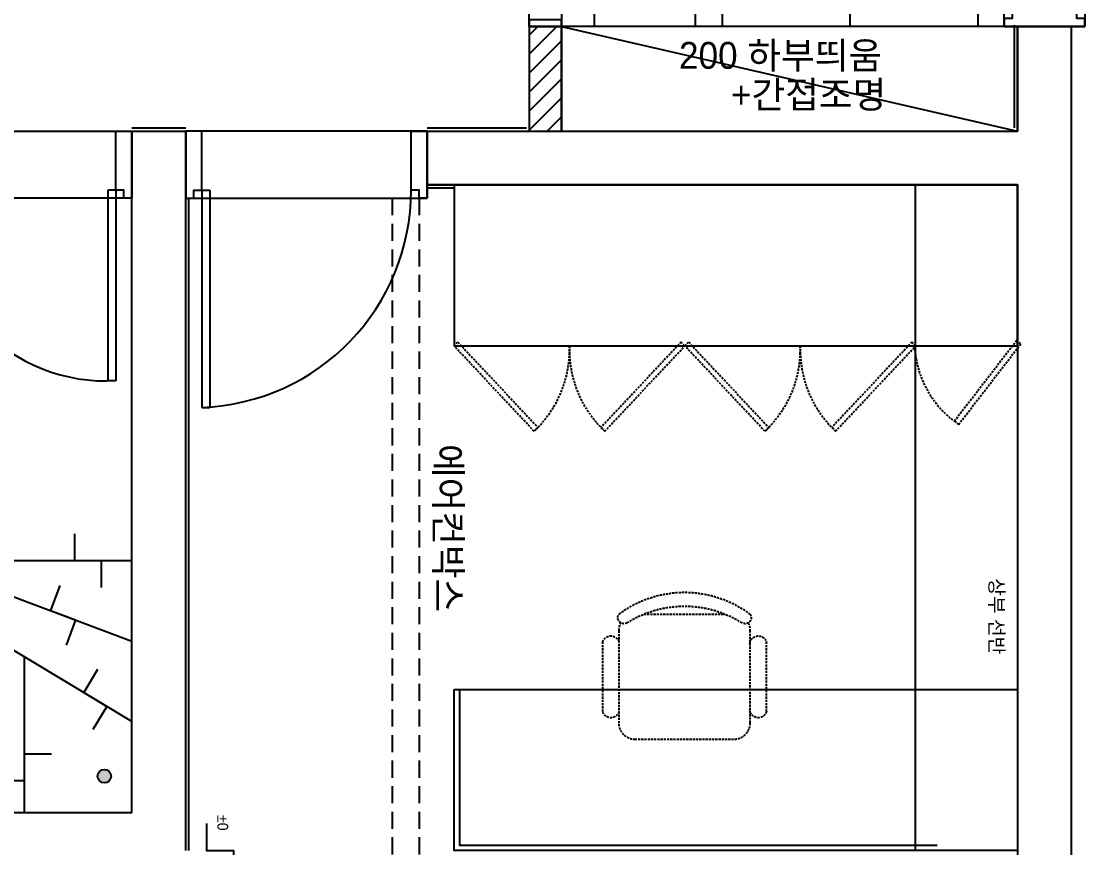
# Model space of a CAD drawing. Header units: millimetres. Extents: x -551172 to 232469, y -3435 to 261611.
# Drawn here: x 37479 to 41441, y 102685 to 105765 of the extents above; entities that cross this region are included whole.
import ezdxf

# ---------------------------------------------------------------- set-up
doc = ezdxf.new("R2010")
doc.units = ezdxf.units.MM
doc.header["$LTSCALE"] = 10
doc.linetypes.add('DH-HID2', pattern=[1.2, 0.8, -0.4])
doc.linetypes.add('HIDDEN', pattern=[9.525, 6.35, -3.175])
for name, color, linetype in [('0-ELC TEXT', 7, 'Continuous'), ('03-WAL NEW', 3, 'Continuous'), ('06-FUR', 6, 'Continuous'), ('3.기호.계단선', 30, 'Continuous'), ('C-FIN', 5, 'Continuous'), ('C-HAT', 251, 'Continuous'), ('F-FIN', 5, 'Continuous'), ('F-PAT', 250, 'Continuous'), ('FU-FURM', 251, 'DH-HID2'), ('Layer 1', 7, 'Continuous'), ('도면층2', 2, 'Continuous'), ('도면층4', 4, 'Continuous'), ('도면층5', 5, 'Continuous')]:
    doc.layers.add(name, color=color, linetype=linetype)
doc.styles.add('코레일둥고', font='Korail_Round_Gothic_Medium.ttf')

# ---------------------------------------------------------------- blocks, each defined once
blk = doc.blocks.new('F-101')
at = {"layer": 'FU-FURM'}
for p, q in [((-248.3, 454), (-248.3, 454)), ((151.2, 467.4), (-151.2, 467.4)), ((-243.8, 406.4), (-243.8, 61)), ((243.8, 61), (243.8, 406.4)), ((-305.7, 104.1), (-305.7, 363.2)), ((304.8, 104.1), (304.8, 363.2)), ((-182.9, 0), (182.9, 0))]:
    blk.add_line(p, q, dxfattribs=at)
for centre, radius, start, end in [((0, 142.2), 406.4, 53.1301, 126.8699), ((0, 98), 399.1, 57.5758, 122.4242), ((-226, 454), 22.3, 143.3099, 302.0274), ((226, 454), 22.3, 237.9726, 36.6901), ((-182.9, 406.4), 61, 152.4156, 180), ((182.9, 406.4), 61, 0, 27.5844), ((-275.2, 354.3), 31.8, 9.2946, 163.7398), ((274.3, 354.3), 31.8, 16.2602, 163.7398), ((-275.2, 113), 31.8, 196.2602, 350.7054), ((274.3, 113), 31.8, 196.2602, 343.7398), ((-182.9, 61), 61, 180, 270), ((182.9, 61), 61, 270, 0)]:
    blk.add_arc(centre, radius, start, end, dxfattribs=at)

msp = doc.modelspace()

# ---------------------------------------------------------------- hatches: boundary and pattern name
at = {"layer": '0-ELC TEXT'}
h = msp.add_hatch(color=256, dxfattribs=at)
h.dxf.hatch_style = 1
edge = h.paths.add_edge_path()
edge.add_arc((37788.4, 102951.9), 25, 0, 360)
at = {"layer": '06-FUR', "true_color": 0x636466}
h = msp.add_hatch(dxfattribs=at)
h.set_pattern_fill('NET', color=251, scale=150)
h.set_pattern_definition([(0, (-42300, 0), (0, 476.25), []), (90, (-42300, 0), (-476.25, 3e-14), [])])
h.paths.add_polyline_path([(41141.4, 106551.3), (40240.6, 106551.3, -1), (40190.6, 106551.3, -1), (40240.6, 106551.3), (41141.4, 106551.3), (41141.4, 106873.3), (39991.4, 106873.3), (39991.4, 105745.3), (41141.4, 105745.3), (41141.4, 105775.3)])
h.paths.add_polyline_path([(39991.4, 106885.3), (39491.4, 106885.3), (39491.4, 106860.3), (39491.4, 105745.3), (39991.4, 105745.3)])
h.paths.add_polyline_path([(39999.3, 106238), (40104.7, 106238), (40104.7, 106299.8), (39999.3, 106299.8)], flags=24)
h.paths.add_polyline_path([(39649.9, 106645.6), (39832.8, 106645.6), (39832.8, 106759), (39649.9, 106759)], flags=24)
h.paths.add_polyline_path([(39847.8, 106139.6), (39981.2, 106139.6), (39981.2, 106209.4), (39847.8, 106209.4)], flags=24)
h.paths.add_polyline_path([(39526.4, 106426.2), (39987.9, 106426.2), (39987.9, 106610.6), (39526.4, 106610.6)], flags=24)
at = {"layer": 'C-HAT'}
h = msp.add_hatch(dxfattribs=at)
h.set_pattern_fill('_USER', color=256, scale=50, angle=45, pattern_type=0)
h.set_pattern_definition([(45, (-42300, 0), (-35.355339, 35.355339), [])])
h.paths.add_polyline_path([(39491.4, 105745.3), (39371.4, 105745.3), (39371.4, 105355.3), (39491.4, 105355.3)])

# ---------------------------------------------------------------- linework, layer by layer
at = {"layer": '0-ELC TEXT'}
msp.add_circle((37788.4, 102951.9), 25, dxfattribs=at)
at = {"layer": '03-WAL NEW'}
for p, q in [((36451.4, 103755.3), (37891.4, 103755.3)), ((37091.4, 103755.3), (37891.4, 103455.3)), ((37891.4, 103155.3), (37091.4, 103635.3)), ((37491.4, 102815.3), (37491.4, 103395.3))]:
    msp.add_line(p, q, dxfattribs=at)
msp.add_lwpolyline([(39491.4, 105745.3), (39371.4, 105745.3), (39371.4, 105355.3), (39491.4, 105355.3)], close=True, dxfattribs=at)
at = {"layer": '06-FUR'}
for p, q in [((39491.4, 105745.3), (41191.4, 105355.3)), ((40811.4, 104555.3), (40811.4, 105155.3)), ((38091.4, 105105.3), (38961.4, 105105.3))]:
    msp.add_line(p, q, dxfattribs=at)
for points in [[(41191.4, 105745.3), (39491.4, 105745.3), (39491.4, 105355.3), (41191.4, 105355.3)], [(39091.4, 104555.3), (41191.4, 104555.3), (41191.4, 105155.3), (39091.4, 105155.3)], [(40811.4, 104555.3), (41191.4, 104555.3), (41191.4, 102675.3), (40811.4, 102675.3)], [(39091.4, 103275.3), (41191.4, 103275.3), (41191.4, 102675.3), (39091.4, 102675.3)]]:
    msp.add_lwpolyline(points, close=True, dxfattribs=at)
msp.add_lwpolyline([(39111.4, 103275.3), (39111.4, 102695.3), (40891.4, 102695.3)], dxfattribs=at)
at = {"layer": '3.기호.계단선'}
for points in [[(37676.8, 103855.3), (37676.8, 103755.3), (37776.8, 103755.3), (37776.8, 103655.3)], [(37623, 103662.7), (37587.9, 103569.1), (37681.5, 103534), (37646.4, 103440.4)], [(37762.8, 103349), (37711.4, 103263.3), (37797.1, 103211.8), (37745.7, 103126.1)], [(37391.4, 102935.3), (37491.4, 102935.3), (37491.4, 103035.3), (37591.4, 103035.3)], [(38169.3, 102775.3), (38169.3, 102675.3), (38269.3, 102675.3), (38269.3, 102575.3)]]:
    msp.add_lwpolyline(points, dxfattribs=at)
at = {"layer": 'C-FIN'}
for p, q in [((41179.4, 105367.3), (41179.4, 105750)), ((39091.4, 105155.3), (38991.4, 105155.3)), ((39091.4, 105143.3), (38991.4, 105143.3)), ((38103.4, 102675.3), (38103.4, 105105.3))]:
    msp.add_line(p, q, dxfattribs=at)
at = {"layer": 'F-FIN'}
for p, q in [((37891.4, 105367.3), (38091.4, 105367.3)), ((38991.4, 105367.3), (39361.4, 105367.3))]:
    msp.add_line(p, q, dxfattribs=at)
at = {"layer": 'F-PAT', "color": 8, "linetype": 'HIDDEN'}
for p, q in [((38861.4, 105105.3), (38861.4, 100865.3)), ((38961.4, 105105.3), (38961.4, 100865.3))]:
    msp.add_line(p, q, dxfattribs=at)
at = {"layer": 'FU-FURM'}
for points in [[(40971.3, 104262.1), (41203.4, 104563), (41187.8, 104575), (40955.7, 104274.1)], [(39389.6, 104237.1), (39091.4, 104555.3), (39105.5, 104569.4), (39403.7, 104251.2)], [(39653.2, 104237.1), (39951.4, 104555.3), (39937.2, 104569.4), (39639, 104251.2)], [(40249.6, 104237.1), (39951.4, 104555.3), (39965.5, 104569.4), (40263.7, 104251.2)], [(40513.2, 104237.1), (40811.4, 104555.3), (40797.2, 104569.4), (40499, 104251.2)]]:
    msp.add_lwpolyline(points, close=True, dxfattribs=at)
for centre, radius, start, end in [((39107.1, 104540.8), 414.6, 314.309, 1.9993), ((39935.7, 104540.8), 414.6, 178.0007, 225.691), ((39967.1, 104540.8), 414.6, 314.309, 1.9993), ((40795.7, 104540.8), 414.6, 178.0007, 225.691), ((41178.9, 104571), 371.5, 182.4254, 233.0548)]:
    msp.add_arc(centre, radius, start, end, dxfattribs=at)
at = {"layer": 'Layer 1'}
msp.add_line((39991.4, 105745.3), (39991.4, 106885.3), dxfattribs=at)
at = {"layer": '도면층2'}
for p, q in [((41191.4, 105745.3), (41191.4, 105355.3)), ((41391.4, 105745.3), (41191.4, 105745.3)), ((41391.4, 105745.3), (41391.4, 100485.3)), ((37891.4, 102815.3), (37891.4, 105355.3)), ((37891.4, 105355.3), (38091.4, 105355.3)), ((37891.4, 105355.3), (38091.4, 105355.3)), ((38091.4, 102675.3), (38091.4, 105355.3)), ((38991.4, 105355.3), (41191.4, 105355.3)), ((38991.4, 105155.3), (38991.4, 105355.3)), ((38991.4, 105155.3), (41191.4, 105155.3)), ((41191.4, 105155.3), (41191.4, 100485.3)), ((37891.4, 102815.3), (36341.4, 102815.3))]:
    msp.add_line(p, q, dxfattribs=at)
at = {"layer": '도면층4'}
for p, q in [((41141.4, 105745.3), (41141.4, 106885.3)), ((41441.4, 106885.3), (41441.4, 105745.3)), ((41441.4, 105745.3), (41141.4, 105745.3)), ((37091.4, 105355.3), (37891.4, 105355.3)), ((37891.4, 105355.3), (37891.4, 105105.3)), ((37891.4, 105105.3), (37891.4, 105355.3)), ((38991.4, 105355.3), (38091.4, 105355.3)), ((38091.4, 105355.3), (38091.4, 105105.3)), ((38091.4, 105105.3), (38091.4, 105355.3)), ((38991.4, 105105.3), (38991.4, 105355.3)), ((37801.4, 105135.3), (37801.4, 104425.9)), ((37831.4, 105135.3), (37801.4, 105135.3)), ((37831.4, 105135.3), (37831.4, 104425.3)), ((38151.4, 105135.3), (38151.4, 104325.3)), ((38151.4, 105135.3), (38181.4, 105135.3)), ((38181.4, 105135.3), (38181.4, 104325.9)), ((37891.4, 105105.3), (37091.4, 105105.3)), ((38091.4, 105105.3), (38991.4, 105105.3)), ((37831.4, 104425.3), (37801.4, 104425.3)), ((38151.4, 104325.3), (38181.4, 104325.3))]:
    msp.add_line(p, q, dxfattribs=at)
for points in [[(39371.4, 106885.3), (39491.4, 106885.3), (39491.4, 105745.3), (39371.4, 105745.3)], [(39371.4, 105745.3), (39491.4, 105745.3), (39491.4, 105770.3), (39371.4, 105770.3)]]:
    msp.add_lwpolyline(points, close=True, dxfattribs=at)
for points in [[(41441.4, 105745.3), (41441.4, 105775.3), (41411.4, 105775.3), (41411.4, 105805.3), (41171.4, 105805.3), (41171.4, 105775.3), (41141.4, 105775.3), (41141.4, 105745.3), (41441.4, 105745.3)], [(37891.4, 105105.3), (37861.4, 105105.3), (37861.4, 105135.3), (37831.4, 105135.3), (37831.4, 105355.3), (37861.4, 105355.3), (37861.4, 105355.3), (37891.4, 105355.3), (37891.4, 105105.3)], [(38091.4, 105105.3), (38121.4, 105105.3), (38121.4, 105135.3), (38151.4, 105135.3), (38151.4, 105355.3), (38121.4, 105355.3), (38121.4, 105355.3), (38091.4, 105355.3), (38091.4, 105105.3)], [(38991.4, 105105.3), (38961.4, 105105.3), (38961.4, 105135.3), (38931.4, 105135.3), (38931.4, 105355.3), (38961.4, 105355.3), (38961.4, 105355.3), (38991.4, 105355.3), (38991.4, 105105.3)]]:
    msp.add_lwpolyline(points, dxfattribs=at)
at = {"layer": '도면층5'}
for centre, radius, start, end in [((37793.9, 105070.5), 645.8, 174.2444, 273.3276), ((38121.4, 105135.3), 810, 272.1226, 0)]:
    msp.add_arc(centre, radius, start, end, dxfattribs=at)

# ---------------------------------------------------------------- block references
at = {"layer": 'FU-FURM', "xscale": -1}
msp.add_blockref('F-101', (39950, 103088.4), dxfattribs=at)

# ---------------------------------------------------------------- texts
at = {"layer": '0-ELC TEXT', "style": '코레일둥고'}
for s, p in [('200 하부띄움', (39929.7, 105587.7)), ('+간접조명', (40123.3, 105441.3))]:
    msp.add_text(s, height=100, dxfattribs=at).set_placement(p)
msp.add_text('상부 선반', height=52.75, rotation=270, dxfattribs=at).set_placement((41086.9, 103689.7))
at = {"layer": '3.기호.계단선', "style": '코레일둥고'}
msp.add_text('±0', height=40.04, rotation=270, dxfattribs=at).set_placement((38209.5, 102807.1))
at = {"layer": 'C-HAT', "style": '코레일둥고'}
msp.add_text('에어컨박스', height=100, rotation=270, dxfattribs=at).set_placement((39019.4, 104190))

doc.saveas('drawing.dxf')
